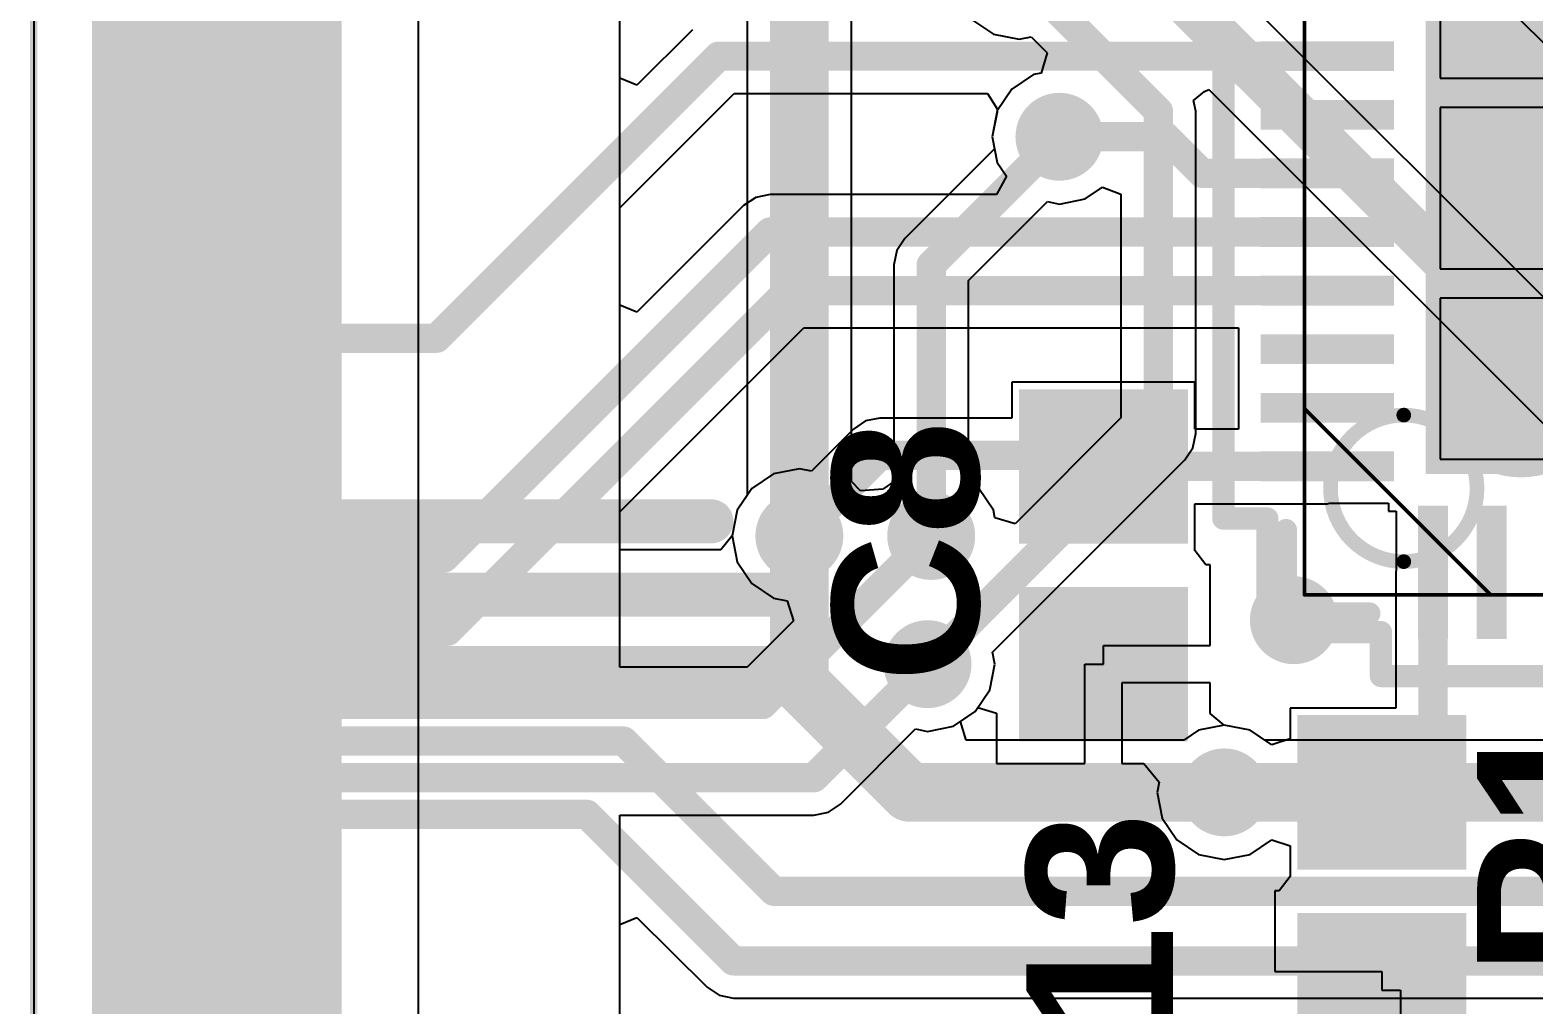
# Model space of a CAD drawing. Header units: millimetres. Extents: x -3.3 to 49.3, y -30.5 to 0.
# Drawn here: x -3.27 to 6.99, y -18.8 to -12.15 of the extents above; entities that cross this region are included whole.
import ezdxf

# ---------------------------------------------------------------- set-up
doc = ezdxf.new("R2010")
doc.units = ezdxf.units.MM
for name, color, linetype in [('BottomLayer', 5, 'Continuous'), ('BottomPaste', 16, 'Continuous'), ('BottomSolder', 6, 'Continuous'), ('Mechanical1', 6, 'Continuous'), ('Mechanical13', 56, 'Continuous'), ('Mechanical15', 56, 'Continuous'), ('TopLayer', 1, 'Continuous'), ('TopOverlay', 2, 'Continuous'), ('TopPaste', 8, 'Continuous'), ('TopSolder', 216, 'Continuous'), ('ViaHoleLayer', 16, 'Continuous')]:
    doc.layers.add(name, color=color, linetype=linetype)
doc.styles.add('Arial', font='arialbd.ttf', dxfattribs={"height": 0.2})

# ---------------------------------------------------------------- blocks, each defined once
blk = doc.blocks.new('VFQFN68_8X8MM_17')
at = {"layer": 'TopLayer'}
for points in [[(-3.098, 3.467), (-3.302, 3.467), (-3.302, 4.377), (-3.098, 4.377)], [(-2.698, 3.467), (-2.902, 3.467), (-2.902, 4.377), (-2.698, 4.377)], [(-2.298, 3.467), (-2.502, 3.467), (-2.502, 4.377), (-2.298, 4.377)], [(-1.898, 3.467), (-2.102, 3.467), (-2.102, 4.377), (-1.898, 4.377)], [(-1.498, 3.467), (-1.702, 3.467), (-1.702, 4.377), (-1.498, 4.377)], [(-1.098, 3.467), (-1.302, 3.467), (-1.302, 4.377), (-1.098, 4.377)], [(-0.698, 3.467), (-0.902, 3.467), (-0.902, 4.377), (-0.698, 4.377)], [(-0.298, 3.467), (-0.502, 3.467), (-0.502, 4.377), (-0.298, 4.377)], [(-3.467, 3.302), (-3.467, 3.098), (-4.377, 3.098), (-4.377, 3.302)], [(-3.251, 3.251), (3.251, 3.251), (3.251, -3.251), (-3.251, -3.251)], [(-3.467, 2.902), (-3.467, 2.698), (-4.377, 2.698), (-4.377, 2.902)]]:
    blk.add_hatch(color=1, dxfattribs=at).paths.add_polyline_path(points)
at = {"layer": 'TopPaste'}
for points in [[(-3.098, 3.467), (-3.302, 3.467), (-3.302, 4.377), (-3.098, 4.377)], [(-2.698, 3.467), (-2.902, 3.467), (-2.902, 4.377), (-2.698, 4.377)], [(-2.298, 3.467), (-2.502, 3.467), (-2.502, 4.377), (-2.298, 4.377)], [(-1.898, 3.467), (-2.102, 3.467), (-2.102, 4.377), (-1.898, 4.377)], [(-1.498, 3.467), (-1.702, 3.467), (-1.702, 4.377), (-1.498, 4.377)], [(-1.098, 3.467), (-1.302, 3.467), (-1.302, 4.377), (-1.098, 4.377)], [(-0.698, 3.467), (-0.902, 3.467), (-0.902, 4.377), (-0.698, 4.377)], [(-0.298, 3.467), (-0.502, 3.467), (-0.502, 4.377), (-0.298, 4.377)], [(-3.467, 3.302), (-3.467, 3.098), (-4.377, 3.098), (-4.377, 3.302)], [(-3.467, 2.902), (-3.467, 2.698), (-4.377, 2.698), (-4.377, 2.902)]]:
    blk.add_hatch(color=8, dxfattribs=at).paths.add_polyline_path(points)
at = {"layer": 'TopSolder'}
for points in [[(-3.098, 3.467), (-3.302, 3.467), (-3.302, 4.377), (-3.098, 4.377)], [(-2.698, 3.467), (-2.902, 3.467), (-2.902, 4.377), (-2.698, 4.377)], [(-2.298, 3.467), (-2.502, 3.467), (-2.502, 4.377), (-2.298, 4.377)], [(-1.898, 3.467), (-2.102, 3.467), (-2.102, 4.377), (-1.898, 4.377)], [(-1.498, 3.467), (-1.702, 3.467), (-1.702, 4.377), (-1.498, 4.377)], [(-1.098, 3.467), (-1.302, 3.467), (-1.302, 4.377), (-1.098, 4.377)], [(-0.698, 3.467), (-0.902, 3.467), (-0.902, 4.377), (-0.698, 4.377)], [(-0.298, 3.467), (-0.502, 3.467), (-0.502, 4.377), (-0.298, 4.377)], [(-3.467, 3.302), (-3.467, 3.098), (-4.377, 3.098), (-4.377, 3.302)], [(-3.251, 3.251), (3.251, 3.251), (3.251, -3.251), (-3.251, -3.251)], [(-3.467, 2.902), (-3.467, 2.698), (-4.377, 2.698), (-4.377, 2.902)]]:
    blk.add_hatch(color=216, dxfattribs=at).paths.add_polyline_path(points)
at = {"layer": 'Mechanical13', "const_width": 0.0254}
for points in [[(-2.807, 4.077), (-4.077, 2.807)], [(-4.077, 4.077), (4.077, 4.077)], [(-4.077, 4.077), (-4.077, -4.077)], [(-3.327, 4.077), (-3.073, 4.077)], [(-3.327, 4.077), (-3.073, 4.077)], [(-2.927, 4.077), (-2.673, 4.077)], [(-2.927, 4.077), (-2.673, 4.077)], [(-2.527, 4.077), (-2.273, 4.077)], [(-2.527, 4.077), (-2.273, 4.077)], [(-2.127, 4.077), (-1.873, 4.077)], [(-2.127, 4.077), (-1.873, 4.077)], [(-1.727, 4.077), (-1.473, 4.077)], [(-1.727, 4.077), (-1.473, 4.077)], [(-1.327, 4.077), (-1.073, 4.077)], [(-1.327, 4.077), (-1.073, 4.077)], [(-0.927, 4.077), (-0.673, 4.077)], [(-0.927, 4.077), (-0.673, 4.077)], [(-0.527, 4.077), (-0.273, 4.077)], [(-0.527, 4.077), (-0.273, 4.077)], [(-4.077, 3.327), (-4.077, 3.073)], [(-4.077, 3.327), (-4.077, 3.073)], [(-4.077, 2.927), (-4.077, 2.673)], [(-4.077, 2.927), (-4.077, 2.673)], [(-4.077, 2.527), (-4.077, 2.273)], [(-4.077, 2.527), (-4.077, 2.273)]]:
    blk.add_lwpolyline(points, dxfattribs=at)
at = {"layer": 'Mechanical13'}
for points, const_width in [([(-4.083, 4.077, 1), (-4.07, 4.077, 1)], 0.0127), ([(-4.083, 4.077, 1), (-4.07, 4.077, 1)], 0.0127), ([(-3.333, 4.077, 1), (-3.321, 4.077, 1)], 0.0127), ([(-3.333, 4.077, 1), (-3.321, 4.077, 1)], 0.0127), ([(-3.079, 4.077, 1), (-3.067, 4.077, 1)], 0.0127), ([(-3.079, 4.077, 1), (-3.067, 4.077, 1)], 0.0127), ([(-2.933, 4.077, 1), (-2.921, 4.077, 1)], 0.0127), ([(-2.933, 4.077, 1), (-2.921, 4.077, 1)], 0.0127), ([(-2.813, 4.077, 1), (-2.8, 4.077, 1)], 0.0127), ([(-2.679, 4.077, 1), (-2.667, 4.077, 1)], 0.0127), ([(-2.679, 4.077, 1), (-2.667, 4.077, 1)], 0.0127), ([(-2.533, 4.077, 1), (-2.521, 4.077, 1)], 0.0127), ([(-2.533, 4.077, 1), (-2.521, 4.077, 1)], 0.0127), ([(-2.279, 4.077, 1), (-2.267, 4.077, 1)], 0.0127), ([(-2.279, 4.077, 1), (-2.267, 4.077, 1)], 0.0127), ([(-2.133, 4.077, 1), (-2.121, 4.077, 1)], 0.0127), ([(-2.133, 4.077, 1), (-2.121, 4.077, 1)], 0.0127), ([(-1.879, 4.077, 1), (-1.867, 4.077, 1)], 0.0127), ([(-1.879, 4.077, 1), (-1.867, 4.077, 1)], 0.0127), ([(-1.733, 4.077, 1), (-1.721, 4.077, 1)], 0.0127), ([(-1.733, 4.077, 1), (-1.721, 4.077, 1)], 0.0127), ([(-1.479, 4.077, 1), (-1.467, 4.077, 1)], 0.0127), ([(-1.479, 4.077, 1), (-1.467, 4.077, 1)], 0.0127), ([(-1.333, 4.077, 1), (-1.321, 4.077, 1)], 0.0127), ([(-1.333, 4.077, 1), (-1.321, 4.077, 1)], 0.0127), ([(-1.079, 4.077, 1), (-1.067, 4.077, 1)], 0.0127), ([(-1.079, 4.077, 1), (-1.067, 4.077, 1)], 0.0127), ([(-0.933, 4.077, 1), (-0.921, 4.077, 1)], 0.0127), ([(-0.933, 4.077, 1), (-0.921, 4.077, 1)], 0.0127), ([(-0.679, 4.077, 1), (-0.667, 4.077, 1)], 0.0127), ([(-0.679, 4.077, 1), (-0.667, 4.077, 1)], 0.0127), ([(-0.533, 4.077, 1), (-0.521, 4.077, 1)], 0.0127), ([(-0.533, 4.077, 1), (-0.521, 4.077, 1)], 0.0127), ([(-0.279, 4.077, 1), (-0.267, 4.077, 1)], 0.0127), ([(-0.279, 4.077, 1), (-0.267, 4.077, 1)], 0.0127), ([(-2.85, 3.4, 1), (-3.85, 3.4, 1)], 0.1), ([(-3.875, 3.4, 1), (-3.825, 3.4, 1)], 0.05), ([(-2.875, 3.4, 1), (-2.825, 3.4, 1)], 0.05), ([(-4.083, 3.327, 1), (-4.07, 3.327, 1)], 0.0127), ([(-4.083, 3.327, 1), (-4.07, 3.327, 1)], 0.0127), ([(-4.083, 3.073, 1), (-4.07, 3.073, 1)], 0.0127), ([(-4.083, 3.073, 1), (-4.07, 3.073, 1)], 0.0127), ([(-4.083, 2.927, 1), (-4.07, 2.927, 1)], 0.0127), ([(-4.083, 2.927, 1), (-4.07, 2.927, 1)], 0.0127), ([(-4.083, 2.807, 1), (-4.07, 2.807, 1)], 0.0127), ([(-4.083, 2.673, 1), (-4.07, 2.673, 1)], 0.0127), ([(-4.083, 2.673, 1), (-4.07, 2.673, 1)], 0.0127), ([(-4.083, 2.527, 1), (-4.07, 2.527, 1)], 0.0127), ([(-4.083, 2.527, 1), (-4.07, 2.527, 1)], 0.0127)]:
    blk.add_lwpolyline(points, format="xyb", close=True, dxfattribs=dict(at, const_width=const_width))
at = {"layer": 'Mechanical15', "const_width": 0.152}
for points in [[(-3.556, 4.631), (-3.556, 4.331)], [(-3.556, 4.631), (3.556, 4.631)], [(-4.331, 4.331), (-4.331, 3.556)], [(-4.331, 4.331), (-3.556, 4.331)], [(-4.631, 3.556), (-4.631, -3.556)], [(-4.631, 3.556), (-4.331, 3.556)]]:
    blk.add_lwpolyline(points, dxfattribs=at)
at = {"layer": 'Mechanical15', "const_width": 0.0762}
for points in [[(-3.594, 4.631, 1), (-3.518, 4.631, 1)], [(-3.594, 4.631, 1), (-3.518, 4.631, 1)], [(-4.369, 4.331, 1), (-4.293, 4.331, 1)], [(-4.369, 4.331, 1), (-4.293, 4.331, 1)], [(-3.594, 4.331, 1), (-3.518, 4.331, 1)], [(-3.594, 4.331, 1), (-3.518, 4.331, 1)], [(-4.669, 3.556, 1), (-4.593, 3.556, 1)], [(-4.669, 3.556, 1), (-4.593, 3.556, 1)], [(-4.369, 3.556, 1), (-4.293, 3.556, 1)], [(-4.369, 3.556, 1), (-4.293, 3.556, 1)]]:
    blk.add_lwpolyline(points, format="xyb", close=True, dxfattribs=at)
at = {"layer": 'TopOverlay', "const_width": 0.152}
for points in [[(-4.204, 4.204), (-3.635, 4.204)], [(-4.204, 4.204), (-4.204, 3.635)]]:
    blk.add_lwpolyline(points, dxfattribs=at)
at = {"layer": 'TopOverlay'}
for points, const_width in [([(-4.242, 4.204, 1), (-4.166, 4.204, 1)], 0.0762), ([(-4.242, 4.204, 1), (-4.166, 4.204, 1)], 0.0762), ([(-3.673, 4.204, 1), (-3.597, 4.204, 1)], 0.0762), ([(-4.242, 3.635, 1), (-4.166, 3.635, 1)], 0.0762), ([(-2.375, 2.6, 1), (-2.975, 2.6, 1)], 0.6), ([(-3.125, 2.6, 1), (-2.825, 2.6, 1)], 0.3), ([(-2.525, 2.6, 1), (-2.225, 2.6, 1)], 0.3)]:
    blk.add_lwpolyline(points, format="xyb", close=True, dxfattribs=dict(at, const_width=const_width))
at = {"layer": 'TopPaste'}
for p, q in [((-2.051, 3.151), (-3.151, 3.151)), ((-3.151, 3.151), (-3.151, 2.051)), ((-2.051, 2.051), (-2.051, 3.151)), ((-0.75, 3.151), (-1.851, 3.151)), ((-1.851, 3.151), (-1.851, 2.051)), ((-0.75, 2.051), (-0.75, 3.151)), ((0.55, 3.151), (-0.55, 3.151)), ((-0.55, 3.151), (-0.55, 2.051))]:
    blk.add_line(p, q, dxfattribs=at)
blk = doc.blocks.new('C0603_28')
at = {"layer": 'TopLayer'}
for points in [[(-1.1, -0.475), (-1.1, 0.475), (-0.25, 0.475), (-0.25, -0.475)], [(0.25, -0.475), (0.25, 0.475), (1.1, 0.475), (1.1, -0.475)]]:
    blk.add_hatch(color=1, dxfattribs=at).paths.add_polyline_path(points)
at = {"layer": 'TopPaste'}
for points in [[(-1.1, -0.475), (-1.1, 0.475), (-0.25, 0.475), (-0.25, -0.475)], [(0.25, -0.475), (0.25, 0.475), (1.1, 0.475), (1.1, -0.475)]]:
    blk.add_hatch(color=8, dxfattribs=at).paths.add_polyline_path(points)
at = {"layer": 'TopSolder'}
for points in [[(-1.202, -0.577), (-1.202, 0.577), (-0.148, 0.577), (-0.148, -0.577)], [(0.148, -0.577), (0.148, 0.577), (1.202, 0.577), (1.202, -0.577)]]:
    blk.add_hatch(color=216, dxfattribs=at).paths.add_polyline_path(points)
blk = doc.blocks.new('C0603_32')
at = {"layer": 'TopLayer'}
for points in [[(-1.1, -0.475), (-1.1, 0.475), (-0.25, 0.475), (-0.25, -0.475)], [(0.25, -0.475), (0.25, 0.475), (1.1, 0.475), (1.1, -0.475)]]:
    blk.add_hatch(color=1, dxfattribs=at).paths.add_polyline_path(points)
at = {"layer": 'TopPaste'}
for points in [[(-1.1, -0.475), (-1.1, 0.475), (-0.25, 0.475), (-0.25, -0.475)], [(0.25, -0.475), (0.25, 0.475), (1.1, 0.475), (1.1, -0.475)]]:
    blk.add_hatch(color=8, dxfattribs=at).paths.add_polyline_path(points)
at = {"layer": 'TopSolder'}
for points in [[(-1.202, -0.577), (-1.202, 0.577), (-0.148, 0.577), (-0.148, -0.577)], [(0.148, -0.577), (0.148, 0.577), (1.202, 0.577), (1.202, -0.577)]]:
    blk.add_hatch(color=216, dxfattribs=at).paths.add_polyline_path(points)
blk = doc.blocks.new('M_2___1_2199230_4_EDGE_37')
at = {"layer": 'BottomLayer'}
for points in [[(-5.675, -0.75), (-5.675, 0.75), (-5.325, 0.75), (-5.325, -0.75)], [(-5.175, -0.75), (-5.175, 0.75), (-4.825, 0.75), (-4.825, -0.75)], [(-4.675, -0.75), (-4.675, 0.75), (-4.325, 0.75), (-4.325, -0.75)], [(-4.175, -0.75), (-4.175, 0.75), (-3.825, 0.75), (-3.825, -0.75)], [(-3.675, -0.75), (-3.675, 0.75), (-3.325, 0.75), (-3.325, -0.75)], [(-3.175, -0.75), (-3.175, 0.75), (-2.825, 0.75), (-2.825, -0.75)], [(-2.675, -0.75), (-2.675, 0.75), (-2.325, 0.75), (-2.325, -0.75)], [(-2.175, -0.75), (-2.175, 0.75), (-1.825, 0.75), (-1.825, -0.75)], [(-1.675, -0.75), (-1.675, 0.75), (-1.325, 0.75), (-1.325, -0.75)], [(-1.175, -0.75), (-1.175, 0.75), (-0.825, 0.75), (-0.825, -0.75)], [(-0.675, -0.75), (-0.675, 0.75), (-0.325, 0.75), (-0.325, -0.75)], [(-0.175, -0.75), (-0.175, 0.75), (0.175, 0.75), (0.175, -0.75)], [(0.325, -0.75), (0.325, 0.75), (0.675, 0.75), (0.675, -0.75)], [(0.825, -0.75), (0.825, 0.75), (1.175, 0.75), (1.175, -0.75)]]:
    blk.add_hatch(color=5, dxfattribs=at).paths.add_polyline_path(points)
at = {"layer": 'BottomPaste'}
for points in [[(-5.675, -0.75), (-5.675, 0.75), (-5.325, 0.75), (-5.325, -0.75)], [(-5.175, -0.75), (-5.175, 0.75), (-4.825, 0.75), (-4.825, -0.75)], [(-4.675, -0.75), (-4.675, 0.75), (-4.325, 0.75), (-4.325, -0.75)], [(-4.175, -0.75), (-4.175, 0.75), (-3.825, 0.75), (-3.825, -0.75)], [(-3.675, -0.75), (-3.675, 0.75), (-3.325, 0.75), (-3.325, -0.75)], [(-3.175, -0.75), (-3.175, 0.75), (-2.825, 0.75), (-2.825, -0.75)], [(-2.675, -0.75), (-2.675, 0.75), (-2.325, 0.75), (-2.325, -0.75)], [(-2.175, -0.75), (-2.175, 0.75), (-1.825, 0.75), (-1.825, -0.75)], [(-1.675, -0.75), (-1.675, 0.75), (-1.325, 0.75), (-1.325, -0.75)], [(-1.175, -0.75), (-1.175, 0.75), (-0.825, 0.75), (-0.825, -0.75)], [(-0.675, -0.75), (-0.675, 0.75), (-0.325, 0.75), (-0.325, -0.75)], [(-0.175, -0.75), (-0.175, 0.75), (0.175, 0.75), (0.175, -0.75)], [(0.325, -0.75), (0.325, 0.75), (0.675, 0.75), (0.675, -0.75)], [(0.825, -0.75), (0.825, 0.75), (1.175, 0.75), (1.175, -0.75)]]:
    blk.add_hatch(color=16, dxfattribs=at).paths.add_polyline_path(points)
at = {"layer": 'BottomSolder'}
for points in [[(-6.277, -0.852), (-6.277, 0.852), (-5.723, 0.852), (-5.723, -0.852)], [(-5.777, -0.852), (-5.777, 0.852), (-5.223, 0.852), (-5.223, -0.852)], [(-5.277, -0.852), (-5.277, 0.852), (-4.723, 0.852), (-4.723, -0.852)], [(-4.777, -0.852), (-4.777, 0.852), (-4.223, 0.852), (-4.223, -0.852)], [(-4.277, -0.852), (-4.277, 0.852), (-3.723, 0.852), (-3.723, -0.852)], [(-3.777, -0.852), (-3.777, 0.852), (-3.223, 0.852), (-3.223, -0.852)], [(-3.277, -0.852), (-3.277, 0.852), (-2.723, 0.852), (-2.723, -0.852)], [(-2.777, -0.852), (-2.777, 0.852), (-2.223, 0.852), (-2.223, -0.852)], [(-2.277, -0.852), (-2.277, 0.852), (-1.723, 0.852), (-1.723, -0.852)], [(-1.777, -0.852), (-1.777, 0.852), (-1.223, 0.852), (-1.223, -0.852)], [(-1.277, -0.852), (-1.277, 0.852), (-0.723, 0.852), (-0.723, -0.852)], [(-0.777, -0.852), (-0.777, 0.852), (-0.223, 0.852), (-0.223, -0.852)], [(-0.277, -0.852), (-0.277, 0.852), (0.277, 0.852), (0.277, -0.852)], [(0.223, -0.852), (0.223, 0.852), (0.777, 0.852), (0.777, -0.852)], [(0.723, -0.852), (0.723, 0.852), (1.277, 0.852), (1.277, -0.852)]]:
    blk.add_hatch(color=6, dxfattribs=at).paths.add_polyline_path(points)
at = {"layer": 'TopLayer'}
for points in [[(-5.925, -0.75), (-5.925, 0.75), (-5.575, 0.75), (-5.575, -0.75)], [(-5.425, -0.75), (-5.425, 0.75), (-5.075, 0.75), (-5.075, -0.75)], [(-4.925, -0.75), (-4.925, 0.75), (-4.575, 0.75), (-4.575, -0.75)], [(-4.425, -0.75), (-4.425, 0.75), (-4.075, 0.75), (-4.075, -0.75)], [(-3.925, -0.75), (-3.925, 0.75), (-3.575, 0.75), (-3.575, -0.75)], [(-3.425, -0.75), (-3.425, 0.75), (-3.075, 0.75), (-3.075, -0.75)], [(-2.925, -0.75), (-2.925, 0.75), (-2.575, 0.75), (-2.575, -0.75)], [(-2.425, -0.75), (-2.425, 0.75), (-2.075, 0.75), (-2.075, -0.75)], [(-1.925, -0.75), (-1.925, 0.75), (-1.575, 0.75), (-1.575, -0.75)], [(-1.425, -0.75), (-1.425, 0.75), (-1.075, 0.75), (-1.075, -0.75)], [(-0.925, -0.75), (-0.925, 0.75), (-0.575, 0.75), (-0.575, -0.75)], [(-0.425, -0.75), (-0.425, 0.75), (-0.075, 0.75), (-0.075, -0.75)], [(0.075, -0.75), (0.075, 0.75), (0.425, 0.75), (0.425, -0.75)], [(0.575, -0.75), (0.575, 0.75), (0.925, 0.75), (0.925, -0.75)]]:
    blk.add_hatch(color=1, dxfattribs=at).paths.add_polyline_path(points)
at = {"layer": 'TopPaste'}
for points in [[(-5.925, -0.75), (-5.925, 0.75), (-5.575, 0.75), (-5.575, -0.75)], [(-5.425, -0.75), (-5.425, 0.75), (-5.075, 0.75), (-5.075, -0.75)], [(-4.925, -0.75), (-4.925, 0.75), (-4.575, 0.75), (-4.575, -0.75)], [(-4.425, -0.75), (-4.425, 0.75), (-4.075, 0.75), (-4.075, -0.75)], [(-3.925, -0.75), (-3.925, 0.75), (-3.575, 0.75), (-3.575, -0.75)], [(-3.425, -0.75), (-3.425, 0.75), (-3.075, 0.75), (-3.075, -0.75)], [(-2.925, -0.75), (-2.925, 0.75), (-2.575, 0.75), (-2.575, -0.75)], [(-2.425, -0.75), (-2.425, 0.75), (-2.075, 0.75), (-2.075, -0.75)], [(-1.925, -0.75), (-1.925, 0.75), (-1.575, 0.75), (-1.575, -0.75)], [(-1.425, -0.75), (-1.425, 0.75), (-1.075, 0.75), (-1.075, -0.75)], [(-0.925, -0.75), (-0.925, 0.75), (-0.575, 0.75), (-0.575, -0.75)], [(-0.425, -0.75), (-0.425, 0.75), (-0.075, 0.75), (-0.075, -0.75)], [(0.075, -0.75), (0.075, 0.75), (0.425, 0.75), (0.425, -0.75)], [(0.575, -0.75), (0.575, 0.75), (0.925, 0.75), (0.925, -0.75)]]:
    blk.add_hatch(color=8, dxfattribs=at).paths.add_polyline_path(points)
at = {"layer": 'TopSolder'}
for points in [[(-6.027, -0.852), (-6.027, 0.852), (-5.473, 0.852), (-5.473, -0.852)], [(-5.527, -0.852), (-5.527, 0.852), (-4.973, 0.852), (-4.973, -0.852)], [(-5.027, -0.852), (-5.027, 0.852), (-4.473, 0.852), (-4.473, -0.852)], [(-4.527, -0.852), (-4.527, 0.852), (-3.973, 0.852), (-3.973, -0.852)], [(-4.027, -0.852), (-4.027, 0.852), (-3.473, 0.852), (-3.473, -0.852)], [(-3.527, -0.852), (-3.527, 0.852), (-2.973, 0.852), (-2.973, -0.852)], [(-3.027, -0.852), (-3.027, 0.852), (-2.473, 0.852), (-2.473, -0.852)], [(-2.527, -0.852), (-2.527, 0.852), (-1.973, 0.852), (-1.973, -0.852)], [(-2.027, -0.852), (-2.027, 0.852), (-1.473, 0.852), (-1.473, -0.852)], [(-1.527, -0.852), (-1.527, 0.852), (-0.973, 0.852), (-0.973, -0.852)], [(-1.027, -0.852), (-1.027, 0.852), (-0.473, 0.852), (-0.473, -0.852)], [(-0.527, -0.852), (-0.527, 0.852), (0.027, 0.852), (0.027, -0.852)], [(-0.027, -0.852), (-0.027, 0.852), (0.527, 0.852), (0.527, -0.852)], [(0.473, -0.852), (0.473, 0.852), (1.027, 0.852), (1.027, -0.852)]]:
    blk.add_hatch(color=216, dxfattribs=at).paths.add_polyline_path(points)
at = {"layer": 'BottomSolder'}
for p, q in [((5.5, 1.25), (-9.925, 1.25)), ((-9.925, -1.375), (5.5, -1.375))]:
    blk.add_line(p, q, dxfattribs=at)
at = {"layer": 'Mechanical1', "const_width": 0.05}
blk.add_lwpolyline([(-9.925, 1.25), (5.525, 1.25)], dxfattribs=at)
at = {"layer": 'TopSolder'}
for p, q in [((5.5, 1.25), (-9.925, 1.25)), ((-9.925, -1.375), (5.5, -1.375))]:
    blk.add_line(p, q, dxfattribs=at)

msp = doc.modelspace()

# ---------------------------------------------------------------- hatches: boundary and pattern name
at = {"layer": 'BottomLayer'}
h = msp.add_hatch(color=5, dxfattribs=at)
edge = h.paths.add_edge_path()
edge.add_arc((3.75, -12.875), 0.3, 0, 360)
h = msp.add_hatch(color=5, dxfattribs=at)
edge = h.paths.add_edge_path()
edge.add_arc((1.975, -15.6), 0.3, 0, 360)
h = msp.add_hatch(color=5, dxfattribs=at)
edge = h.paths.add_edge_path()
edge.add_arc((2.875, -15.6), 0.3, 0, 360)
h = msp.add_hatch(color=5, dxfattribs=at)
edge = h.paths.add_edge_path()
edge.add_arc((5.35, -16.175), 0.3, 0, 360)
h = msp.add_hatch(color=5, dxfattribs=at)
edge = h.paths.add_edge_path()
edge.add_arc((2.85, -16.475), 0.3, 0, 360)
h = msp.add_hatch(color=5, dxfattribs=at)
edge = h.paths.add_edge_path()
edge.add_arc((4.875, -17.35), 0.3, 0, 360)
at = {"layer": 'TopLayer'}
h = msp.add_hatch(color=1, dxfattribs=at)
edge = h.paths.add_edge_path()
edge.add_arc((3.75, -12.875), 0.3, 0, 360)
h = msp.add_hatch(color=1, dxfattribs=at)
edge = h.paths.add_edge_path()
edge.add_arc((1.975, -15.6), 0.3, 0, 360)
h = msp.add_hatch(color=1, dxfattribs=at)
edge = h.paths.add_edge_path()
edge.add_arc((2.875, -15.6), 0.3, 0, 360)
h = msp.add_hatch(color=1, dxfattribs=at)
edge = h.paths.add_edge_path()
edge.add_arc((5.35, -16.175), 0.3, 0, 360)
h = msp.add_hatch(color=1, dxfattribs=at)
edge = h.paths.add_edge_path()
edge.add_arc((2.85, -16.475), 0.3, 0, 360)
h = msp.add_hatch(color=1, dxfattribs=at)
edge = h.paths.add_edge_path()
edge.add_arc((4.875, -17.35), 0.3, 0, 360)
at = {"layer": 'ViaHoleLayer'}
h = msp.add_hatch(color=16, dxfattribs=at)
edge = h.paths.add_edge_path()
edge.add_arc((3.75, -12.875), 0.15, 0, 360)
h = msp.add_hatch(color=16, dxfattribs=at)
edge = h.paths.add_edge_path()
edge.add_arc((1.975, -15.6), 0.15, 0, 360)
h = msp.add_hatch(color=16, dxfattribs=at)
edge = h.paths.add_edge_path()
edge.add_arc((2.875, -15.6), 0.15, 0, 360)
h = msp.add_hatch(color=16, dxfattribs=at)
edge = h.paths.add_edge_path()
edge.add_arc((5.35, -16.175), 0.15, 0, 360)
h = msp.add_hatch(color=16, dxfattribs=at)
edge = h.paths.add_edge_path()
edge.add_arc((2.85, -16.475), 0.15, 0, 360)
h = msp.add_hatch(color=16, dxfattribs=at)
edge = h.paths.add_edge_path()
edge.add_arc((4.875, -17.35), 0.15, 0, 360)

# ---------------------------------------------------------------- linework, layer by layer
at = {"layer": 'BottomLayer'}
for p, q in [((0.75, -15.694), (0.75, -4.806)), ((4.147, -9.329), (10.234, -15.416)), ((1.618, -9.9), (1.618, -15.324)), ((2.332, -15.229), (2.332, -10.048)), ((9.052, -15.969), (4.104, -11.022)), ((3.151, -12.075), (3.3, -12.174)), ((3.3, -12.174), (3.475, -12.209)), ((3.475, -12.209), (3.557, -12.193)), ((3.557, -12.193), (3.667, -12.303)), ((3.667, -12.303), (3.625, -12.441)), ((3.574, -12.451), (3.426, -12.551)), ((3.625, -12.441), (3.574, -12.451)), ((3.426, -12.551), (3.326, -12.699)), ((4.665, -12.628), (4.739, -12.567)), ((4.739, -12.567), (4.77, -12.553)), ((4.77, -12.553), (8.709, -16.491)), ((3.326, -12.699), (3.291, -12.875)), ((4.68, -12.7), (4.665, -12.628)), ((4.68, -14.9), (4.68, -12.7)), ((3.291, -12.875), (3.307, -12.957)), ((3.307, -12.957), (2.695, -13.57)), ((3.926, -13.299), (4.043, -13.22)), ((4.043, -13.22), (4.17, -13.267)), ((3.13, -13.856), (3.668, -13.318)), ((3.668, -13.318), (3.75, -13.334)), ((3.75, -13.334), (3.926, -13.299)), ((4.17, -13.267), (4.17, -14.794)), ((2.695, -13.57), (2.64, -13.652)), ((2.64, -13.652), (2.62, -13.75)), ((2.62, -13.75), (2.62, -15.229)), ((3.13, -15.229), (3.13, -13.856)), ((4.17, -14.794), (3.447, -15.518)), ((4.66, -14.998), (4.68, -14.9)), ((3.293, -16.393), (4.605, -15.08)), ((4.605, -15.08), (4.66, -14.998)), ((2.393, -15.292), (2.332, -15.229)), ((2.547, -15.28), (2.393, -15.292)), ((2.551, -15.276), (2.547, -15.28)), ((2.62, -15.229), (2.551, -15.276)), ((3.199, -15.276), (3.13, -15.229)), ((3.299, -15.424), (3.199, -15.276)), ((1.618, -15.324), (1.551, -15.424)), ((1.551, -15.424), (1.516, -15.6)), ((3.309, -15.476), (3.299, -15.424)), ((3.447, -15.518), (3.309, -15.476)), ((1.516, -15.6), (1.439, -15.694)), ((1.439, -15.694), (0.75, -15.694)), ((3.309, -16.475), (3.293, -16.393)), ((3.274, -16.651), (3.309, -16.475)), ((3.174, -16.799), (3.274, -16.651)), ((3.075, -16.866), (3.174, -16.799)), ((3.113, -16.993), (3.075, -16.866)), ((4.699, -16.926), (4.599, -16.993)), ((4.875, -16.891), (4.699, -16.926)), ((5.051, -16.926), (4.875, -16.891)), ((5.151, -16.993), (5.051, -16.926)), ((4.599, -16.993), (3.113, -16.993)), ((12.949, -16.993), (5.151, -16.993)), ((0.75, -18.251), (0.867, -18.203)), ((0.75, -23.547), (0.75, -18.251)), ((0.867, -18.203), (1.345, -18.68)), ((1.345, -18.68), (1.427, -18.735)), ((1.427, -18.735), (1.525, -18.755)), ((1.525, -18.755), (10.919, -18.755))]:
    msp.add_line(p, q, dxfattribs=at)
for points, const_width in [([(1.975, -15.6), (1.975, -9.9)], 0.4), ([(3.65, -11), (8.925, -16.275)], 0.3), ([(3.475, -11.751), (4.425, -12.7)], 0.2), ([(4.425, -14.9), (4.425, -12.7)], 0.2), ([(2.875, -13.75), (3.75, -12.875)], 0.2), ([(2.875, -15.6), (2.875, -13.75)], 0.2), ([(2.85, -16.475), (4.425, -14.9)], 0.2), ([(-2, -15.5), (1.375, -15.5)], 0.3), ([(1.975, -16), (1.975, -15.6)], 0.4), ([(1.975, -16.6), (1.975, -16)], 0.4), ([(-2, -16), (1.975, -16)], 0.3), ([(-2, -16.5), (1.875, -16.5)], 0.3), ([(1.975, -16.6), (2.725, -17.35)], 0.4), ([(-2, -17), (0.775, -17)], 0.2), ([(0.775, -17), (1.8, -18.025)], 0.2), ([(2.725, -17.35), (4.875, -17.35)], 0.4), ([(4.875, -17.35), (13.225, -17.35)], 0.4), ([(-2, -17.5), (0.525, -17.5)], 0.2), ([(0.525, -17.5), (1.525, -18.5)], 0.2), ([(1.8, -18.025), (11.925, -18.025)], 0.2), ([(1.525, -18.5), (11.025, -18.5)], 0.2)]:
    msp.add_lwpolyline(points, dxfattribs=dict(at, const_width=const_width))
for points, const_width in [([(4.375, -12.7, 1), (4.475, -12.7, 1)], 0.1), ([(4.375, -12.7, 1), (4.475, -12.7, 1)], 0.1), ([(3.7, -12.875, 1), (3.8, -12.875, 1)], 0.1), ([(2.825, -13.75, 1), (2.925, -13.75, 1)], 0.1), ([(2.825, -13.75, 1), (2.925, -13.75, 1)], 0.1), ([(4.375, -14.9, 1), (4.475, -14.9, 1)], 0.1), ([(4.375, -14.9, 1), (4.475, -14.9, 1)], 0.1), ([(-2.075, -15.5, 1), (-1.925, -15.5, 1)], 0.15), ([(1.3, -15.5, 1), (1.45, -15.5, 1)], 0.15), ([(1.875, -15.6, 1), (2.075, -15.6, 1)], 0.2), ([(1.875, -15.6, 1), (2.075, -15.6, 1)], 0.2), ([(2.825, -15.6, 1), (2.925, -15.6, 1)], 0.1), ([(1.875, -16, 1), (2.075, -16, 1)], 0.2), ([(1.875, -16, 1), (2.075, -16, 1)], 0.2), ([(-2.075, -16, 1), (-1.925, -16, 1)], 0.15), ([(1.9, -16, 1), (2.05, -16, 1)], 0.15), ([(-2.075, -16.5, 1), (-1.925, -16.5, 1)], 0.15), ([(1.8, -16.5, 1), (1.95, -16.5, 1)], 0.15), ([(1.875, -16.6, 1), (2.075, -16.6, 1)], 0.2), ([(1.875, -16.6, 1), (2.075, -16.6, 1)], 0.2), ([(2.8, -16.475, 1), (2.9, -16.475, 1)], 0.1), ([(-2.05, -17, 1), (-1.95, -17, 1)], 0.1), ([(0.725, -17, 1), (0.825, -17, 1)], 0.1), ([(0.725, -17, 1), (0.825, -17, 1)], 0.1), ([(2.625, -17.35, 1), (2.825, -17.35, 1)], 0.2), ([(2.625, -17.35, 1), (2.825, -17.35, 1)], 0.2), ([(4.775, -17.35, 1), (4.975, -17.35, 1)], 0.2), ([(4.775, -17.35, 1), (4.975, -17.35, 1)], 0.2), ([(-2.05, -17.5, 1), (-1.95, -17.5, 1)], 0.1), ([(0.475, -17.5, 1), (0.575, -17.5, 1)], 0.1), ([(0.475, -17.5, 1), (0.575, -17.5, 1)], 0.1), ([(1.75, -18.025, 1), (1.85, -18.025, 1)], 0.1), ([(1.75, -18.025, 1), (1.85, -18.025, 1)], 0.1), ([(1.475, -18.5, 1), (1.575, -18.5, 1)], 0.1), ([(1.475, -18.5, 1), (1.575, -18.5, 1)], 0.1)]:
    msp.add_lwpolyline(points, format="xyb", close=True, dxfattribs=dict(at, const_width=const_width))
at = {"layer": 'TopLayer'}
for p, q in [((0.75, -12.474), (0.75, -2.453)), ((1.245, -12.145), (0.867, -12.522)), ((0.867, -12.522), (0.75, -12.474)), ((0.75, -13.36), (1.531, -12.58)), ((1.531, -12.58), (3.26, -12.58)), ((3.26, -12.58), (3.325, -12.685)), ((3.325, -12.707), (3.291, -12.875)), ((3.325, -12.685), (3.325, -12.707)), ((3.291, -12.875), (3.326, -13.051)), ((3.326, -13.051), (3.388, -13.143)), ((3.388, -13.143), (3.32, -13.27)), ((1.677, -13.29), (1.595, -13.345)), ((1.775, -13.27), (1.677, -13.29)), ((3.32, -13.27), (1.775, -13.27)), ((0.75, -14.024), (0.75, -13.36)), ((1.595, -13.345), (0.867, -14.072)), ((0.867, -14.072), (0.75, -14.024)), ((0.75, -15.435), (2.006, -14.18)), ((2.006, -14.18), (4.973, -14.18)), ((4.973, -14.18), (4.973, -14.87)), ((4.675, -14.55), (3.425, -14.55)), ((3.425, -14.55), (3.425, -14.795)), ((4.675, -14.87), (4.675, -14.55)), ((2.345, -14.87), (2.057, -15.157)), ((2.427, -14.815), (2.345, -14.87)), ((2.525, -14.795), (2.427, -14.815)), ((3.425, -14.795), (2.525, -14.795)), ((4.973, -14.87), (4.675, -14.87)), ((1.799, -15.176), (1.651, -15.276)), ((1.975, -15.141), (1.799, -15.176)), ((2.057, -15.157), (1.975, -15.141)), ((1.651, -15.276), (1.551, -15.424)), ((4.675, -15.7), (4.675, -15.38)), ((4.675, -15.38), (5.578, -15.38)), ((5.578, -15.38), (5.593, -15.377)), ((5.593, -15.377), (5.995, -15.377)), ((5.995, -15.377), (5.995, -15.43)), ((0.75, -16.495), (0.75, -15.435)), ((1.551, -15.424), (1.516, -15.6)), ((5.995, -15.43), (6.048, -15.43)), ((6.048, -15.43), (6.048, -15.832)), ((1.516, -15.6), (1.551, -15.776)), ((4.75, -15.796), (4.675, -15.7)), ((1.551, -15.776), (1.651, -15.924)), ((4.779, -15.796), (4.75, -15.796)), ((4.779, -16.348), (4.779, -15.796)), ((6.048, -15.832), (6.045, -15.847)), ((6.045, -15.847), (6.045, -16.775)), ((1.651, -15.924), (1.799, -16.024)), ((1.799, -16.024), (1.893, -16.042)), ((1.893, -16.042), (1.934, -16.18)), ((1.934, -16.18), (1.619, -16.495)), ((4.05, -16.475), (4.05, -16.348)), ((4.05, -16.348), (4.779, -16.348)), ((1.619, -16.495), (0.75, -16.495)), ((3.923, -17.154), (3.923, -16.475)), ((3.923, -16.475), (4.05, -16.475)), ((4.779, -16.602), (4.177, -16.602)), ((4.177, -16.602), (4.177, -17.154)), ((4.779, -16.812), (4.779, -16.602)), ((3.026, -16.899), (3.174, -16.799)), ((3.174, -16.799), (3.194, -16.77)), ((3.194, -16.77), (3.321, -16.809)), ((3.321, -16.809), (3.321, -17.154)), ((4.875, -16.891), (4.779, -16.812)), ((6.045, -16.775), (5.325, -16.775)), ((5.325, -16.775), (5.325, -16.985)), ((2.255, -17.43), (2.768, -16.917)), ((2.768, -16.917), (2.85, -16.934)), ((2.85, -16.934), (3.026, -16.899)), ((5.051, -16.926), (4.875, -16.891)), ((5.199, -17.026), (5.051, -16.926)), ((5.325, -16.985), (5.199, -17.026)), ((3.321, -17.154), (3.923, -17.154)), ((4.177, -17.154), (4.326, -17.154)), ((4.326, -17.154), (4.43, -17.281)), ((4.43, -17.281), (4.416, -17.35)), ((2.173, -17.485), (2.255, -17.43)), ((4.416, -17.35), (4.451, -17.526)), ((0.75, -23.547), (0.75, -17.505)), ((0.75, -17.505), (2.075, -17.505)), ((2.075, -17.505), (2.173, -17.485)), ((4.451, -17.526), (4.551, -17.674)), ((4.551, -17.674), (4.699, -17.774)), ((5.051, -17.774), (5.199, -17.674)), ((5.199, -17.674), (5.325, -17.715)), ((5.325, -17.715), (5.325, -17.894)), ((4.699, -17.774), (4.875, -17.809)), ((4.875, -17.809), (5.051, -17.774)), ((5.325, -17.925), (5.25, -18.021)), ((5.325, -17.894), (5.325, -17.925)), ((5.25, -18.021), (5.221, -18.021)), ((5.221, -18.021), (5.221, -18.573)), ((5.221, -18.573), (5.95, -18.573)), ((5.95, -18.573), (5.95, -18.7)), ((5.95, -18.7), (6.077, -18.7)), ((6.077, -18.7), (6.077, -19.379))]:
    msp.add_line(p, q, dxfattribs=at)
at = {"layer": 'TopLayer', "const_width": 0.2}
for points in [[(-0.5, -14.25), (1.425, -12.325)], [(1.425, -12.325), (5.578, -12.325)], [(3.75, -12.875), (4.475, -12.875)], [(4.475, -12.875), (4.725, -13.125)], [(4.725, -13.125), (5.578, -13.125)], [(-0.45, -15.75), (1.775, -13.525)], [(1.775, -13.525), (5.578, -13.525)], [(-0.425, -16.25), (1.9, -13.925)], [(1.9, -13.925), (5.578, -13.925)], [(-2, -14.25), (-0.5, -14.25)], [(1.975, -15.6), (2.525, -15.05)], [(2.525, -15.05), (3.975, -15.05)], [(3.975, -15.05), (4.05, -15.125)], [(4.05, -15.125), (5.578, -15.125)], [(1.725, -16.75), (2.875, -15.6)], [(-2, -15.75), (-0.45, -15.75)], [(6.3, -17), (6.3, -15.847)], [(-2, -16.25), (-0.425, -16.25)], [(2.075, -17.25), (2.85, -16.475)], [(-2, -16.75), (1.725, -16.75)], [(5.95, -17.35), (6.3, -17)], [(-2, -17.25), (2.075, -17.25)], [(4.875, -17.35), (5.95, -17.35)]]:
    msp.add_lwpolyline(points, dxfattribs=at)
at = {"layer": 'TopLayer', "const_width": 0.1}
for points in [[(1.375, -12.325, 1), (1.475, -12.325, 1)], [(1.375, -12.325, 1), (1.475, -12.325, 1)], [(5.528, -12.325, 1), (5.628, -12.325, 1)], [(3.7, -12.875, 1), (3.8, -12.875, 1)], [(4.425, -12.875, 1), (4.525, -12.875, 1)], [(4.425, -12.875, 1), (4.525, -12.875, 1)], [(4.675, -13.125, 1), (4.775, -13.125, 1)], [(4.675, -13.125, 1), (4.775, -13.125, 1)], [(5.528, -13.125, 1), (5.628, -13.125, 1)], [(1.725, -13.525, 1), (1.825, -13.525, 1)], [(1.725, -13.525, 1), (1.825, -13.525, 1)], [(5.528, -13.525, 1), (5.628, -13.525, 1)], [(1.85, -13.925, 1), (1.95, -13.925, 1)], [(1.85, -13.925, 1), (1.95, -13.925, 1)], [(5.528, -13.925, 1), (5.628, -13.925, 1)], [(-2.05, -14.25, 1), (-1.95, -14.25, 1)], [(-0.55, -14.25, 1), (-0.45, -14.25, 1)], [(-0.55, -14.25, 1), (-0.45, -14.25, 1)], [(2.475, -15.05, 1), (2.575, -15.05, 1)], [(2.475, -15.05, 1), (2.575, -15.05, 1)], [(3.925, -15.05, 1), (4.025, -15.05, 1)], [(3.925, -15.05, 1), (4.025, -15.05, 1)], [(4, -15.125, 1), (4.1, -15.125, 1)], [(4, -15.125, 1), (4.1, -15.125, 1)], [(5.528, -15.125, 1), (5.628, -15.125, 1)], [(1.925, -15.6, 1), (2.025, -15.6, 1)], [(2.825, -15.6, 1), (2.925, -15.6, 1)], [(-2.05, -15.75, 1), (-1.95, -15.75, 1)], [(-0.5, -15.75, 1), (-0.4, -15.75, 1)], [(-0.5, -15.75, 1), (-0.4, -15.75, 1)], [(6.25, -15.847, 1), (6.35, -15.847, 1)], [(-2.05, -16.25, 1), (-1.95, -16.25, 1)], [(-0.475, -16.25, 1), (-0.375, -16.25, 1)], [(-0.475, -16.25, 1), (-0.375, -16.25, 1)], [(2.8, -16.475, 1), (2.9, -16.475, 1)], [(-2.05, -16.75, 1), (-1.95, -16.75, 1)], [(1.675, -16.75, 1), (1.775, -16.75, 1)], [(1.675, -16.75, 1), (1.775, -16.75, 1)], [(6.25, -17, 1), (6.35, -17, 1)], [(6.25, -17, 1), (6.35, -17, 1)], [(-2.05, -17.25, 1), (-1.95, -17.25, 1)], [(2.025, -17.25, 1), (2.125, -17.25, 1)], [(2.025, -17.25, 1), (2.125, -17.25, 1)], [(4.825, -17.35, 1), (4.925, -17.35, 1)], [(5.9, -17.35, 1), (6, -17.35, 1)], [(5.9, -17.35, 1), (6, -17.35, 1)]]:
    msp.add_lwpolyline(points, format="xyb", close=True, dxfattribs=at)

# ---------------------------------------------------------------- block references
for name, p, rotation in [('M_2___1_2199230_4_EDGE_37', (-2, -13), 90), ('VFQFN68_8X8MM_17', (9.5, -11.925), 90), ('C0603_28', (4.05, -15.8), 270), ('C0603_32', (5.95, -18.025), 270)]:
    msp.add_blockref(name, p, dxfattribs=dict(rotation=rotation))

# ---------------------------------------------------------------- texts
at = {"layer": 'TopOverlay', "style": 'Arial'}
for s, p in [('C8', (3.2, -16.6)), ('R1', (7.6, -18.6)), ('C13', (4.525, -20.05))]:
    msp.add_text(s, height=1, rotation=90, dxfattribs=at).set_placement(p)

doc.saveas('drawing.dxf')
